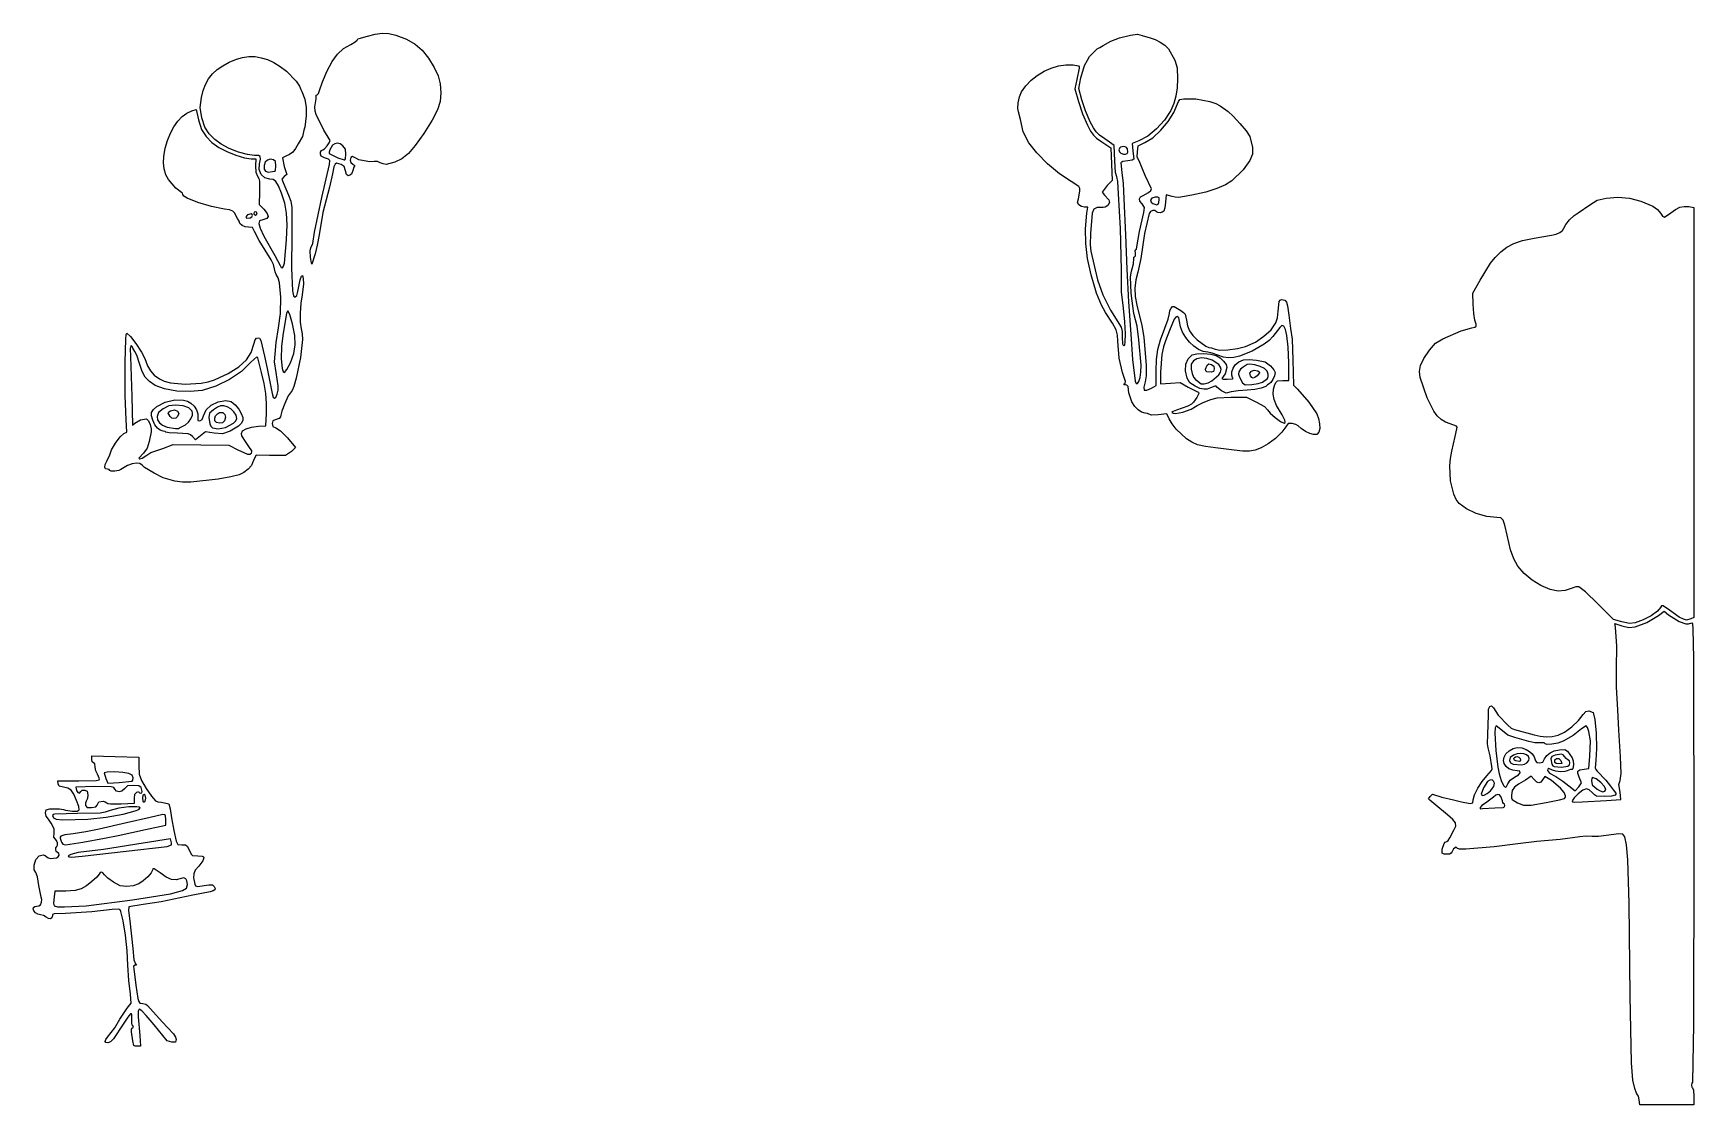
# Model space of a CAD drawing. Extents: x 2.3 to 21, y 0 to 12.1.
import ezdxf

# ---------------------------------------------------------------- set-up
doc = ezdxf.new("R2010")
doc.units = 0
doc.layers.add('Layer_1', color=7, linetype='CONTINUOUS')

msp = doc.modelspace()

# ---------------------------------------------------------------- linework, layer by layer
at = {"layer": 'Layer_1', "color": 7}
for points in [[(5.386499, 9.567937), (5.382521, 9.642826), (5.388503, 9.675887), (5.409538, 9.723073), (5.430159, 9.852589), (5.513222, 10.242552), (5.600357, 10.61554), (5.60252, 10.661563), (5.587828, 10.676447), (5.543223, 10.693402), (5.506503, 10.711843), (5.49848, 10.731774), (5.499625, 10.755003), (5.508265, 10.774267), (5.522728, 10.782303), (5.544024, 10.795433), (5.572304, 10.826092), (5.597013, 10.861182), (5.607595, 10.887605), (5.583566, 10.927112), (5.534265, 11.00463), (5.447625, 11.182352), (5.437828, 11.21968), (5.434679, 11.267994), (5.44819, 11.356369), (5.449206, 11.391294), (5.448779, 11.400693), (5.459366, 11.404602), (5.47518, 11.417541), (5.486668, 11.452227), (5.518644, 11.550652), (5.573784, 11.674116), (5.627945, 11.779101), (5.688782, 11.862122), (5.758512, 11.925667), (5.839356, 11.972226), (5.890929, 12.000355), (5.912381, 12.022212), (5.919039, 12.034494), (5.935046, 12.039602), (6.02718, 12.064019), (6.113702, 12.088815), (6.193302, 12.099148), (6.269858, 12.095176), (6.347246, 12.077058), (6.469159, 12.031137), (6.565425, 11.976731), (6.644976, 11.907562), (6.716745, 11.817352), (6.782045, 11.712957), (6.824734, 11.619042), (6.848156, 11.526164), (6.855652, 11.42488), (6.847937, 11.328996), (6.81844, 11.233036), (6.759469, 11.118717), (6.663337, 10.967755), (6.56696, 10.830383), (6.489689, 10.739685), (6.417752, 10.681965), (6.337379, 10.643525), (6.238829, 10.618524), (6.20396, 10.622551), (6.172798, 10.637374), (6.140268, 10.650398), (6.104283, 10.64926), (6.054775, 10.647752), (5.990724, 10.656347), (5.931968, 10.671248), (5.898346, 10.688661), (5.860026, 10.706102), (5.840453, 10.694086), (5.834351, 10.666959), (5.841474, 10.638098), (5.861578, 10.620882), (5.885846, 10.605194), (5.874278, 10.585452), (5.861578, 10.549142), (5.846784, 10.507004), (5.830338, 10.494661), (5.80968, 10.490202), (5.791213, 10.502945), (5.779843, 10.546327), (5.765906, 10.59489), (5.732058, 10.616177), (5.676773, 10.629902), (5.661627, 10.618707), (5.647495, 10.590024), (5.632978, 10.509595), (5.600898, 10.362265), (5.525821, 10.073091), (5.480888, 9.823452), (5.461827, 9.707644), (5.436483, 9.607552), (5.401558, 9.493252), (5.398783, 9.491287), (5.395016, 9.504713), (5.386476, 9.567937), (5.386499, 9.567937)], [(15.81205, 7.391725), (15.6025, 7.416407), (15.486587, 7.432413), (15.399428, 7.452721), (15.331928, 7.480138), (15.274993, 7.517469), (15.157838, 7.63019), (15.110534, 7.690092), (15.077249, 7.74488), (15.050315, 7.799907), (14.953243, 7.791314), (14.87809, 7.788291), (14.847585, 7.796612), (14.832363, 7.806422), (14.807823, 7.810502), (14.767168, 7.819535), (14.726802, 7.845091), (14.689477, 7.884853), (14.657947, 7.936507), (14.62277, 8.039102), (14.613263, 8.108968), (14.601291, 8.123714), (14.583082, 8.128196), (14.564785, 8.13079), (14.572446, 8.139596), (14.58255, 8.14923), (14.583428, 8.167009), (14.550554, 8.267702), (14.512715, 8.431813), (14.4976, 8.622363), (14.494815, 8.690639), (14.478589, 8.749139), (14.437115, 8.825448), (14.358586, 8.947152), (14.313961, 9.028199), (14.256721, 9.162645), (14.197896, 9.372195), (14.157764, 9.556169), (14.137096, 9.723431), (14.134857, 9.889007), (14.150013, 10.067927), (14.158238, 10.134602), (14.120338, 10.134602), (14.086473, 10.141932), (14.058875, 10.160638), (14.042034, 10.189079), (14.052582, 10.227313), (14.071001, 10.316958), (14.069873, 10.346013), (14.058773, 10.36706), (13.97055, 10.423379), (13.841718, 10.510215), (13.705977, 10.62433), (13.583284, 10.747408), (13.493595, 10.861133), (13.430276, 10.986494), (13.398494, 11.125202), (13.376797, 11.211199), (13.368207, 11.249254), (13.372833, 11.311471), (13.387931, 11.379704), (13.410757, 11.435803), (13.459482, 11.504986), (13.519703, 11.567673), (13.589121, 11.622664), (13.665441, 11.668762), (13.746367, 11.704767), (13.829601, 11.729479), (13.912847, 11.7417), (13.993809, 11.740231), (14.055132, 11.729047), (14.062914, 11.719791), (14.061641, 11.70486), (14.033847, 11.575083), (14.012279, 11.472515), (14.053302, 11.327433), (14.100201, 11.189529), (14.155354, 11.061702), (14.191731, 10.992577), (14.221949, 10.948323), (14.259286, 10.913373), (14.317021, 10.872159), (14.417657, 10.803266), (14.425971, 10.620284), (14.434285, 10.437301), (14.377194, 10.378026), (14.31995, 10.304338), (14.348487, 10.271127), (14.395107, 10.218821), (14.405728, 10.185819), (14.38459, 10.155025), (14.357221, 10.134455), (14.331771, 10.131113), (14.264373, 10.129414), (14.226356, 10.113536), (14.207607, 10.067647), (14.189102, 9.83952), (14.187363, 9.708796), (14.193093, 9.639533), (14.268393, 9.315453), (14.327982, 9.14536), (14.414504, 8.972553), (14.534174, 8.779091), (14.547249, 8.729916), (14.5484, 8.668775), (14.552203, 8.591723), (14.558036, 8.576702), (14.56745, 8.572503), (14.576655, 8.582231), (14.582902, 8.609622), (14.586697, 8.706632), (14.579178, 8.842008), (14.560692, 8.994226), (14.540598, 9.17886), (14.538467, 9.422003), (14.526997, 9.893303), (14.506703, 10.285059), (14.499011, 10.424218), (14.48637, 10.476594), (14.47314, 10.52799), (14.463446, 10.659144), (14.455616, 10.832364), (14.350988, 10.9052), (14.290583, 10.948819), (14.252539, 10.984591), (14.222802, 11.029178), (14.18732, 11.099244), (14.135055, 11.222348), (14.092307, 11.348113), (14.056337, 11.475774), (14.081638, 11.595763), (14.122378, 11.734803), (14.154329, 11.795564), (14.179847, 11.834616), (14.222421, 11.881713), (14.266546, 11.921345), (14.296719, 11.938003), (14.33395, 11.962028), (14.419144, 12.007676), (14.51665, 12.045645), (14.639858, 12.078405), (14.718636, 12.088466), (14.773208, 12.07424), (14.864064, 12.04533), (14.91997, 12.027814), (14.978067, 11.998705), (15.030751, 11.962485), (15.070415, 11.923642), (15.140787, 11.796221), (15.167071, 11.707575), (15.171661, 11.584199), (15.166552, 11.480486), (15.152743, 11.389667), (15.129206, 11.306972), (15.094916, 11.227628), (15.025529, 11.118073), (14.936014, 11.017842), (14.836074, 10.936246), (14.73541, 10.882597), (14.659628, 10.854256), (14.668024, 10.772298), (14.679085, 10.675996), (14.661891, 10.664467), (14.609854, 10.657878), (14.553705, 10.650437), (14.530733, 10.635275), (14.543119, 10.524751), (14.558537, 10.400928), (14.567785, 10.229853), (14.585975, 9.823453), (14.599435, 9.436103), (14.619359, 9.067803), (14.644576, 8.699503), (14.66431, 8.415093), (14.695714, 8.169278), (14.70633, 8.143389), (14.72091, 8.143204), (14.736627, 8.166562), (14.750656, 8.211299), (14.759139, 8.270914), (14.760035, 8.351521), (14.73715, 8.636003), (14.715371, 8.790247), (14.677457, 8.936258), (14.649596, 9.162742), (14.641102, 9.34739), (14.65208, 9.410546), (14.676491, 9.49479), (14.680621, 9.555115), (14.679251, 9.570041), (14.688328, 9.575803), (14.698259, 9.585163), (14.696355, 9.613903), (14.694504, 9.641012), (14.701117, 9.652003), (14.709864, 9.662262), (14.713502, 9.686928), (14.74208, 9.858522), (14.790825, 10.074067), (14.800574, 10.131099), (14.772054, 10.171236), (14.748425, 10.202727), (14.742461, 10.229156), (14.754118, 10.250152), (14.78335, 10.265342), (14.845882, 10.300626), (14.869307, 10.322536), (14.8786, 10.340284), (14.80875, 10.49361), (14.7389, 10.657384), (14.725734, 10.682974), (14.718206, 10.704811), (14.720904, 10.758288), (14.72924, 10.829213), (14.803576, 10.863334), (14.892404, 10.919256), (14.98447, 11.0025), (15.068143, 11.101037), (15.131792, 11.202836), (15.1834, 11.32846), (15.199394, 11.348776), (15.242425, 11.359986), (15.379895, 11.358191), (15.536398, 11.32928), (15.603222, 11.306595), (15.652525, 11.279459), (15.7422, 11.214826), (15.801408, 11.162336), (15.876639, 11.08102), (15.946, 10.996054), (15.9876, 10.932612), (16.01709, 10.80927), (16.017773, 10.733521), (15.989428, 10.661931), (15.913304, 10.555448), (15.78665, 10.433579), (15.715613, 10.386753), (15.617228, 10.344179), (15.489997, 10.305317), (15.332423, 10.269625), (15.185941, 10.245259), (15.14727, 10.246662), (15.110173, 10.255784), (15.0437, 10.274163), (15.035625, 10.191625), (15.029793, 10.127678), (15.018196, 10.090027), (14.999476, 10.077311), (14.97475, 10.071676), (14.951136, 10.073661), (14.93575, 10.083803), (14.917742, 10.096525), (14.893033, 10.096386), (14.869016, 10.085117), (14.853084, 10.064449), (14.799318, 9.839481), (14.757273, 9.556753), (14.725283, 9.401586), (14.701993, 9.314288), (14.692097, 9.221123), (14.695697, 9.125218), (14.712898, 9.029703), (14.769688, 8.798034), (14.790637, 8.667753), (14.816804, 8.345677), (14.816847, 8.230552), (14.807628, 8.162925), (14.791138, 8.101648), (14.796764, 8.070366), (14.825925, 8.067693), (14.880045, 8.092241), (14.9294, 8.11998), (14.9294, 8.28706), (14.933625, 8.415953), (14.949024, 8.526197), (14.979684, 8.637446), (15.029693, 8.769353), (15.066493, 8.870458), (15.0818, 8.9352), (15.086534, 8.969104), (15.098768, 8.996207), (15.115553, 9.012134), (15.133938, 9.01251), (15.2088, 8.968382), (15.241184, 8.946821), (15.259098, 8.927386), (15.273276, 8.857463), (15.285369, 8.795135), (15.309274, 8.738445), (15.345517, 8.686448), (15.394619, 8.638199), (15.491161, 8.56663), (15.525147, 8.551579), (15.555337, 8.547103), (15.598978, 8.532845), (15.648763, 8.521589), (15.741093, 8.524521), (15.84795, 8.539168), (15.941314, 8.563058), (16.050708, 8.612565), (16.148389, 8.676763), (16.228141, 8.750806), (16.283744, 8.829849), (16.299948, 8.884016), (16.30767, 8.959853), (16.319697, 9.070978), (16.330537, 9.084907), (16.346728, 9.091972), (16.384645, 9.083483), (16.401436, 9.06103), (16.415226, 9.021541), (16.428, 8.914127), (16.448363, 8.766797), (16.46557, 8.644623), (16.475424, 8.409396), (16.482122, 8.125639), (16.528086, 8.078474), (16.653986, 7.931849), (16.74325, 7.80282), (16.764817, 7.746997), (16.776732, 7.688325), (16.778046, 7.634847), (16.76781, 7.594603), (16.745822, 7.56971), (16.707005, 7.566852), (16.666768, 7.578681), (16.61667, 7.603927), (16.568429, 7.635787), (16.533763, 7.667456), (16.508363, 7.682305), (16.468201, 7.692451), (16.421875, 7.691898), (16.39619, 7.65645), (16.350353, 7.592757), (16.27898, 7.523775), (16.195804, 7.461194), (16.114557, 7.416704), (16.047953, 7.393084), (15.984043, 7.381767), (15.909763, 7.381674), (15.81205, 7.391726), (15.81205, 7.391725)], [(3.855, 7.041453), (3.720078, 7.079848), (3.620313, 7.129981), (3.5121, 7.196271), (3.483703, 7.220722), (3.45903, 7.239804), (3.41976, 7.245796), (3.371272, 7.238761), (3.318945, 7.218764), (3.244712, 7.173934), (3.220108, 7.162006), (3.17723, 7.1545), (3.136514, 7.153497), (3.1184, 7.161075), (3.111337, 7.171264), (3.094358, 7.175502), (3.071523, 7.182259), (3.062436, 7.201074), (3.067291, 7.229758), (3.086283, 7.266125), (3.11901, 7.337154), (3.138272, 7.393454), (3.182722, 7.469954), (3.235405, 7.540915), (3.279369, 7.580601), (3.311014, 7.59502), (3.303154, 7.737686), (3.292892, 8.004029), (3.293497, 8.385176), (3.29898, 8.643094), (3.304304, 8.696271), (3.312075, 8.711668), (3.351495, 8.676264), (3.414141, 8.594036), (3.47613, 8.498959), (3.513579, 8.425008), (3.544129, 8.343474), (3.576968, 8.285228), (3.619843, 8.239649), (3.6805, 8.196114), (3.734435, 8.170862), (3.803838, 8.152297), (3.971596, 8.135529), (4.148873, 8.146404), (4.230174, 8.162395), (4.300768, 8.185521), (4.455557, 8.258567), (4.575295, 8.333593), (4.661102, 8.411432), (4.714099, 8.492917), (4.744, 8.586399), (4.759039, 8.638658), (4.774867, 8.655216), (4.793595, 8.661401), (4.809706, 8.655361), (4.823754, 8.627831), (4.864865, 8.451851), (4.896525, 8.312151), (4.953912, 8.029576), (4.964513, 7.990919), (4.979118, 7.97678), (4.99515, 7.987452), (5.010031, 8.023226), (5.020092, 8.069851), (5.021737, 8.117584), (4.996942, 8.269847), (4.977766, 8.388712), (4.984242, 8.476529), (4.998, 8.607975), (5.025235, 8.772035), (5.04813, 8.935319), (5.050168, 9.118646), (5.033194, 9.279495), (5.018154, 9.338203), (4.999053, 9.375347), (4.984937, 9.403389), (4.978064, 9.439203), (4.966036, 9.485911), (4.939546, 9.540146), (4.80624, 9.760346), (4.753777, 9.861551), (4.729389, 9.904414), (4.685476, 9.909271), (4.648188, 9.913672), (4.613845, 9.928963), (4.588674, 9.951219), (4.5789, 9.97651), (4.55985, 10.007601), (4.5408, 10.041438), (4.53265, 10.068042), (4.508531, 10.089169), (4.468943, 10.104532), (4.414382, 10.113847), (4.267178, 10.140953), (4.113638, 10.186844), (3.992849, 10.237732), (3.956952, 10.260739), (3.9439, 10.279825), (3.938911, 10.293863), (3.926916, 10.299701), (3.864656, 10.349141), (3.783192, 10.445751), (3.75313, 10.501564), (3.733332, 10.566071), (3.724602, 10.635505), (3.727741, 10.706101), (3.744987, 10.799269), (3.770652, 10.887472), (3.803737, 10.969093), (3.843247, 11.042514), (3.888183, 11.106118), (3.93755, 11.158286), (3.990349, 11.197402), (4.045585, 11.221847), (4.094917, 11.236414), (4.121387, 11.120222), (4.153577, 11.011775), (4.206598, 10.931532), (4.272314, 10.864847), (4.349821, 10.80799), (4.439169, 10.76217), (4.542084, 10.721295), (4.639772, 10.691946), (4.713441, 10.680701), (4.767018, 10.680701), (4.765043, 10.600892), (4.768869, 10.530212), (4.787892, 10.483417), (4.800739, 10.458946), (4.807743, 10.427861), (4.809013, 10.305543), (4.805305, 10.165334), (4.857205, 10.111853), (4.895559, 10.064714), (4.906677, 10.029767), (4.890484, 10.006135), (4.846904, 9.992943), (4.810527, 9.980445), (4.799946, 9.951356), (4.815695, 9.897044), (4.858309, 9.808877), (4.982557, 9.590345), (5.044257, 9.477376), (5.055519, 9.453186), (5.069088, 9.450486), (5.08186, 9.467582), (5.090733, 9.502776), (5.11313, 9.766686), (5.120872, 9.934122), (5.115394, 10.066255), (5.094871, 10.180368), (5.057479, 10.293741), (5.022599, 10.376849), (4.993924, 10.424801), (4.963692, 10.446812), (4.924146, 10.452101), (4.868361, 10.466313), (4.827393, 10.504409), (4.805805, 10.559586), (4.808161, 10.625037), (4.818934, 10.678032), (4.816523, 10.706003), (4.796283, 10.716932), (4.753565, 10.718801), (4.672584, 10.729478), (4.571732, 10.757785), (4.467663, 10.798143), (4.377035, 10.844969), (4.303566, 10.899892), (4.240982, 10.961779), (4.191295, 11.037686), (4.159583, 11.145238), (4.139541, 11.261306), (4.153795, 11.374502), (4.172485, 11.451094), (4.199155, 11.520347), (4.234198, 11.582687), (4.278003, 11.638543), (4.330964, 11.688341), (4.39347, 11.732508), (4.465913, 11.771473), (4.548686, 11.805661), (4.618794, 11.825832), (4.688849, 11.835429), (4.758952, 11.834426), (4.829204, 11.8228), (4.899704, 11.800527), (4.970553, 11.767583), (5.04185, 11.723942), (5.113697, 11.669583), (5.221562, 11.55631), (5.261582, 11.500408), (5.277409, 11.463753), (5.287659, 11.442701), (5.321198, 11.352917), (5.337788, 11.261556), (5.334844, 11.165592), (5.322562, 11.039568), (5.311366, 11.002527), (5.302809, 10.965393), (5.293284, 10.932585), (5.246988, 10.85), (5.217415, 10.796514), (5.184771, 10.756141), (5.148267, 10.728099), (5.107113, 10.711606), (5.067001, 10.692013), (5.088444, 10.592522), (5.116855, 10.504305), (5.086404, 10.479647), (5.062879, 10.452533), (5.07643, 10.412271), (5.137373, 10.272146), (5.162728, 10.203397), (5.175192, 10.129842), (5.17343, 9.817101), (5.171158, 9.447556), (5.181216, 9.190889), (5.192871, 9.132652), (5.200777, 9.122393), (5.211603, 9.121187), (5.229608, 9.138324), (5.241307, 9.182249), (5.269845, 9.313249), (5.284413, 9.354089), (5.29459, 9.362925), (5.302103, 9.327995), (5.30408, 9.268246), (5.292192, 9.143677), (5.277563, 9.051039), (5.269713, 8.939691), (5.269585, 8.835167), (5.278123, 8.763001), (5.289882, 8.70537), (5.293001, 8.639981), (5.272501, 8.439151), (5.224452, 8.203504), (5.197347, 8.108898), (5.177036, 8.064501), (5.133129, 8.005444), (5.093363, 7.917193), (5.061114, 7.832899), (5.048812, 7.786829), (5.044714, 7.766545), (5.032594, 7.750556), (4.985312, 7.732343), (4.959814, 7.721473), (4.953562, 7.690659), (4.961109, 7.658312), (4.994346, 7.642798), (5.046837, 7.610342), (5.124521, 7.530785), (5.213912, 7.423181), (5.16866, 7.374567), (5.103094, 7.332397), (4.922401, 7.330184), (4.771904, 7.33555), (4.751609, 7.301191), (4.731312, 7.248874), (4.71732, 7.216449), (4.681393, 7.177398), (4.6326, 7.139916), (4.580012, 7.112197), (4.487176, 7.088412), (4.340772, 7.062888), (4.032812, 7.028807), (3.941293, 7.030651), (3.855012, 7.041453), (3.855, 7.041453)], [(5.7854, 10.732111), (5.778973, 10.79008), (5.750475, 10.82696), (5.71887, 10.84849), (5.68841, 10.856767), (5.659695, 10.851756), (5.633322, 10.833425), (5.602128, 10.780717), (5.594312, 10.754384), (5.596549, 10.740377), (5.69449, 10.692533), (5.763175, 10.668173), (5.774349, 10.670699), (5.781133, 10.680344), (5.7854, 10.732111), (5.7854, 10.732111)], [(14.6119, 10.755863), (14.606747, 10.792243), (14.591365, 10.813895), (14.565874, 10.82074), (14.530389, 10.812693), (14.515494, 10.80007), (14.510996, 10.781141), (14.516728, 10.761119), (14.532525, 10.745219), (14.560964, 10.733712), (14.586468, 10.732024), (14.604843, 10.739596), (14.6119, 10.755863), (14.6119, 10.755863)], [(4.956195, 10.535816), (4.976814, 10.541394), (4.98809, 10.550841), (4.993767, 10.600553), (4.988314, 10.649194), (4.965573, 10.670622), (4.930536, 10.676738), (4.897771, 10.665948), (4.872665, 10.641529), (4.860609, 10.606759), (4.861894, 10.564775), (4.876914, 10.539951), (4.907678, 10.530795), (4.956195, 10.535816), (4.956195, 10.535816)], [(14.959495, 10.188577), (14.966607, 10.221614), (14.964007, 10.239892), (14.949246, 10.246992), (14.919875, 10.246494), (14.881417, 10.237864), (14.86848, 10.216183), (14.873084, 10.192946), (14.89388, 10.175767), (14.940015, 10.162466), (14.951875, 10.170358), (14.959495, 10.188577), (14.959495, 10.188577)], [(20.1872, 5.453248), (20.09195, 5.479494), (19.913356, 5.659909), (19.776452, 5.791096), (19.701999, 5.848546), (19.666629, 5.848775), (19.626592, 5.834671), (19.548551, 5.805577), (19.467837, 5.800354), (19.378053, 5.819524), (19.2728, 5.863613), (19.175788, 5.923149), (19.087011, 5.999172), (19.015216, 6.082975), (18.969149, 6.165852), (18.929769, 6.267452), (18.892162, 6.430415), (18.868353, 6.542928), (18.847688, 6.602283), (18.820282, 6.625451), (18.776249, 6.629402), (18.661953, 6.642347), (18.542729, 6.677225), (18.43433, 6.728103), (18.352508, 6.789045), (18.319426, 6.833668), (18.2919, 6.893141), (18.255359, 7.043559), (18.246581, 7.214134), (18.253756, 7.298804), (18.269257, 7.378702), (18.308143, 7.543802), (18.326868, 7.632702), (18.329207, 7.650855), (18.321208, 7.663319), (18.250513, 7.688478), (18.196138, 7.708728), (18.147861, 7.73781), (18.104371, 7.777752), (18.064356, 7.830586), (17.989511, 7.983053), (17.912836, 8.211454), (17.902991, 8.278094), (17.915419, 8.347044), (17.952414, 8.425128), (18.016271, 8.519171), (18.0855, 8.598317), (18.166308, 8.646523), (18.375634, 8.737689), (18.494925, 8.772892), (18.529349, 8.778725), (18.544851, 8.790644), (18.5442, 8.815504), (18.530163, 8.860162), (18.516407, 8.933995), (18.509228, 9.037962), (18.506659, 9.163052), (18.58887, 9.309965), (18.706278, 9.50255), (18.75798, 9.565792), (18.821421, 9.629547), (18.890103, 9.684759), (18.96908, 9.726396), (19.068022, 9.758463), (19.196601, 9.784968), (19.392267, 9.818605), (19.447131, 9.831705), (19.488821, 9.84964), (19.517181, 9.872319), (19.532056, 9.899652), (19.554748, 9.94067), (19.5975, 9.991675), (19.64834, 10.039963), (19.695295, 10.072834), (19.825732, 10.160376), (19.908786, 10.214366), (20.009439, 10.236974), (20.144177, 10.246911), (20.273748, 10.235551), (20.402918, 10.202068), (20.536451, 10.145637), (20.590647, 10.110359), (20.625351, 10.067237), (20.648313, 10.034128), (20.667853, 10.020336), (20.741947, 10.07047), (20.792717, 10.109212), (20.841469, 10.133321), (20.890924, 10.143756), (20.943803, 10.141473), (21.000001, 10.133046), (21.000001, 7.818112), (21.000001, 5.503179), (20.967653, 5.488441), (20.916347, 5.473702), (20.882287, 5.482746), (20.83408, 5.506966), (20.725582, 5.583468), (20.653015, 5.635367), (20.636101, 5.63363), (20.625983, 5.615394), (20.590266, 5.573118), (20.517693, 5.522307), (20.427669, 5.474708), (20.339601, 5.442065), (20.275708, 5.434312), (20.187201, 5.453248), (20.1872, 5.453248)], [(4.702725, 10.015607), (4.721624, 10.025818), (4.730618, 10.040138), (4.728307, 10.05289), (4.713289, 10.058402), (4.672225, 10.048658), (4.6551, 10.025293), (4.663296, 10.008903), (4.702725, 10.015607), (4.702725, 10.015607)], [(4.7821, 10.064752), (4.776504, 10.078206), (4.76305, 10.083802), (4.749596, 10.078206), (4.744, 10.064752), (4.749596, 10.051298), (4.76305, 10.045702), (4.776504, 10.051298), (4.7821, 10.064752), (4.7821, 10.064752)], [(5.157651, 8.378827), (5.196362, 8.484344), (5.212492, 8.581138), (5.206933, 8.686276), (5.180581, 8.816823), (5.1506, 8.922262), (5.129818, 8.966148), (5.115662, 8.937965), (5.101621, 8.867777), (5.075707, 8.712202), (5.056264, 8.56711), (5.053353, 8.422718), (5.06575, 8.311942), (5.077307, 8.279448), (5.092232, 8.267702), (5.118484, 8.300345), (5.157651, 8.378827), (5.157651, 8.378827)], [(16.383985, 7.731127), (16.352238, 7.791452), (16.289679, 7.895865), (16.263018, 7.961616), (16.251145, 8.022854), (16.25402, 8.080112), (16.271602, 8.133921), (16.285049, 8.1591), (16.299467, 8.172509), (16.360502, 8.178802), (16.428, 8.178802), (16.42801, 8.378827), (16.422828, 8.555632), (16.406993, 8.68478), (16.389569, 8.755236), (16.371208, 8.792948), (16.35082, 8.799149), (16.327318, 8.775073), (16.249054, 8.674424), (16.205989, 8.631055), (16.150622, 8.5882), (16.016438, 8.510528), (15.873418, 8.454399), (15.807004, 8.438472), (15.748474, 8.432802), (15.690126, 8.441772), (15.625986, 8.464428), (15.564949, 8.486882), (15.5136, 8.496457), (15.461112, 8.505175), (15.407705, 8.528766), (15.355624, 8.564779), (15.307116, 8.610767), (15.264424, 8.664277), (15.229796, 8.72286), (15.205476, 8.784067), (15.193711, 8.845446), (15.185755, 8.884426), (15.169792, 8.899916), (15.153108, 8.894426), (15.134404, 8.869176), (15.082268, 8.743952), (15.035989, 8.625051), (15.013105, 8.556594), (14.995501, 8.470892), (14.9802, 8.27336), (14.9802, 8.140979), (15.091325, 8.148591), (15.20245, 8.156203), (15.291148, 8.104003), (15.395923, 8.051802), (15.408214, 8.046653), (15.411151, 8.032645), (15.389775, 7.986694), (15.354421, 7.932521), (15.331711, 7.911778), (15.287903, 7.888256), (15.160419, 7.843612), (15.12292, 7.829714), (15.109619, 7.816639), (15.122584, 7.807182), (15.150134, 7.805478), (15.232697, 7.820833), (15.324726, 7.853705), (15.393642, 7.895093), (15.46099, 7.930755), (15.546795, 7.963639), (15.618787, 7.98384), (15.77346, 7.988418), (15.95175, 7.988531), (16.062611, 7.934534), (16.152249, 7.884737), (16.187933, 7.845621), (16.219017, 7.807528), (16.275405, 7.758292), (16.334925, 7.715514), (16.375401, 7.696797), (16.386741, 7.704301), (16.383985, 7.731124), (16.383985, 7.731127)], [(3.538711, 7.335541), (3.583074, 7.366002), (3.717344, 7.411232), (3.835866, 7.456462), (4.148723, 7.452507), (4.461578, 7.448552), (4.564623, 7.394577), (4.675053, 7.344338), (4.700361, 7.344721), (4.718245, 7.359225), (4.724088, 7.370857), (4.721849, 7.38504), (4.68805, 7.433558), (4.6424, 7.50228), (4.62335, 7.531102), (4.609896, 7.551348), (4.6043, 7.577821), (4.618987, 7.607976), (4.659512, 7.633379), (4.720568, 7.651745), (4.796852, 7.660788), (4.880003, 7.664452), (4.88808, 7.804252), (4.889743, 7.917368), (4.881231, 8.030064), (4.862135, 8.145716), (4.832048, 8.267702), (4.798562, 8.404227), (4.789686, 8.433325), (4.777534, 8.445322), (4.71225, 8.383748), (4.605288, 8.280519), (4.468762, 8.187821), (4.316504, 8.113648), (4.162349, 8.065993), (4.027909, 8.052179), (3.877527, 8.058615), (3.737156, 8.082586), (3.63275, 8.121378), (3.567017, 8.166), (3.51991, 8.216117), (3.484681, 8.281172), (3.454581, 8.370602), (3.424281, 8.463063), (3.402725, 8.504957), (3.379653, 8.541671), (3.370358, 8.563445), (3.358876, 8.572502), (3.350932, 8.540857), (3.352738, 8.448677), (3.36743, 7.998646), (3.37522, 7.67244), (3.40128, 7.69672), (3.466884, 7.733513), (3.532361, 7.744778), (3.554627, 7.724234), (3.575023, 7.681929), (3.587639, 7.634013), (3.586567, 7.596635), (3.562209, 7.488032), (3.541577, 7.413163), (3.49837, 7.358646), (3.4486, 7.301686), (3.458909, 7.29517), (3.483599, 7.300984), (3.538711, 7.335541), (3.538711, 7.335541)], [(15.66704, 8.060428), (15.6152, 8.103322), (15.609846, 8.112682), (15.594958, 8.114522), (15.543626, 8.09633), (15.505761, 8.081684), (15.467844, 8.079144), (15.425162, 8.089146), (15.373002, 8.112127), (15.31267, 8.151092), (15.282516, 8.204202), (15.262438, 8.287253), (15.265778, 8.36217), (15.29141, 8.423658), (15.33821, 8.466421), (15.39111, 8.479905), (15.467851, 8.482941), (15.547564, 8.476045), (15.609376, 8.45973), (15.654493, 8.432426), (15.692858, 8.396822), (15.719513, 8.358551), (15.7295, 8.323247), (15.710049, 8.254942), (15.673753, 8.201221), (15.6857, 8.194575), (15.734229, 8.191696), (15.793005, 8.194847), (15.798739, 8.200552), (15.793115, 8.210413), (15.783512, 8.23773), (15.786551, 8.275416), (15.800706, 8.31648), (15.82445, 8.35393), (15.864964, 8.389676), (15.915643, 8.410047), (15.980624, 8.415985), (16.064044, 8.40843), (16.161425, 8.387219), (16.222769, 8.342913), (16.260081, 8.300151), (16.2756, 8.26722), (16.267669, 8.23108), (16.24861, 8.189409), (16.225518, 8.155013), (16.205492, 8.140702), (16.1867, 8.129381), (16.167478, 8.108952), (16.116393, 8.090519), (16.043311, 8.076647), (15.9581, 8.069906), (15.855476, 8.062193), (15.778165, 8.048119), (15.719923, 8.036452), (15.66704, 8.060428), (15.66704, 8.060428)], [(15.559453, 8.173799), (15.637771, 8.240711), (15.657639, 8.272038), (15.664647, 8.301914), (15.658793, 8.330319), (15.640078, 8.357229), (15.564059, 8.406475), (15.501835, 8.42718), (15.442768, 8.432905), (15.391489, 8.423793), (15.35263, 8.399987), (15.326559, 8.36229), (15.327141, 8.305306), (15.336956, 8.256831), (15.353256, 8.216993), (15.374823, 8.188008), (15.400436, 8.172092), (15.4247, 8.152546), (15.438979, 8.140912), (15.474006, 8.141808), (15.518069, 8.153386), (15.559453, 8.173799), (15.559453, 8.173799)], [(15.504075, 8.275836), (15.4924, 8.287014), (15.488854, 8.305229), (15.505858, 8.350497), (15.526373, 8.36771), (15.557492, 8.359167), (15.583691, 8.339729), (15.587457, 8.30887), (15.577579, 8.280902), (15.551699, 8.271603), (15.504074, 8.275836), (15.504075, 8.275836)], [(16.132697, 8.158096), (16.186108, 8.199118), (16.196349, 8.222746), (16.197143, 8.250649), (16.1837, 8.283796), (16.152806, 8.312957), (16.105102, 8.335191), (16.043143, 8.353402), (15.987534, 8.362759), (15.958883, 8.358429), (15.911963, 8.327067), (15.88401, 8.305256), (15.865612, 8.27671), (15.859523, 8.247883), (15.868496, 8.225225), (15.8819, 8.193137), (15.904125, 8.149727), (15.937344, 8.130584), (16.011122, 8.132033), (16.081803, 8.142589), (16.132697, 8.158096), (16.132697, 8.158096)], [(15.995765, 8.230414), (15.989967, 8.261465), (16.005478, 8.283519), (16.036619, 8.292765), (16.077711, 8.285393), (16.092633, 8.276664), (16.096436, 8.265345), (16.070005, 8.230097), (16.046009, 8.211622), (16.026296, 8.205513), (16.009877, 8.211777), (15.995765, 8.230416), (15.995765, 8.230414)], [(4.051625, 7.544036), (4.028553, 7.565658), (4.002913, 7.57693), (3.884374, 7.581902), (3.789318, 7.585385), (3.7534, 7.594602), (3.744281, 7.603571), (3.722359, 7.607302), (3.688683, 7.615908), (3.656363, 7.640424), (3.627306, 7.678892), (3.603419, 7.729357), (3.589765, 7.778465), (3.591816, 7.816657), (3.611325, 7.849735), (3.650048, 7.883498), (3.745917, 7.934171), (3.851793, 7.95874), (3.952391, 7.95562), (3.995935, 7.943179), (4.032428, 7.923221), (4.070061, 7.8875), (4.097672, 7.845102), (4.112899, 7.800806), (4.113383, 7.759392), (4.111341, 7.726341), (4.135247, 7.723657), (4.161109, 7.737489), (4.175562, 7.778479), (4.206447, 7.845522), (4.264239, 7.900084), (4.340993, 7.936774), (4.428761, 7.950202), (4.488398, 7.942323), (4.536313, 7.902577), (4.574468, 7.854889), (4.603824, 7.804426), (4.620608, 7.759026), (4.621047, 7.72653), (4.602608, 7.693621), (4.573035, 7.662887), (4.477399, 7.605337), (4.392804, 7.573997), (4.297045, 7.582284), (4.19934, 7.597483), (4.143623, 7.551826), (4.087904, 7.506169), (4.051625, 7.544036), (4.051625, 7.544036)], [(3.9058, 7.643814), (3.94285, 7.662338), (3.974974, 7.677619), (4.007393, 7.70732), (4.034715, 7.74533), (4.051551, 7.785539), (4.053586, 7.809901), (4.04732, 7.831938), (4.011782, 7.8679), (3.948731, 7.891147), (3.861957, 7.899402), (3.784925, 7.892152), (3.719909, 7.858127), (3.668831, 7.816194), (3.654374, 7.772005), (3.658592, 7.73357), (3.678519, 7.701178), (3.714557, 7.674406), (3.767108, 7.652828), (3.860806, 7.634622), (3.893262, 7.635542), (3.9058, 7.643814), (3.9058, 7.643814)], [(4.426579, 7.648768), (4.514355, 7.696237), (4.542787, 7.723415), (4.5535, 7.747141), (4.544665, 7.785586), (4.520979, 7.824196), (4.486672, 7.857709), (4.445974, 7.880865), (4.404769, 7.893286), (4.370377, 7.893136), (4.334312, 7.878654), (4.288087, 7.848076), (4.244706, 7.808032), (4.236, 7.758788), (4.247959, 7.687512), (4.261596, 7.660516), (4.279175, 7.642421), (4.342394, 7.633673), (4.426579, 7.648768), (4.426579, 7.648768)], [(3.799817, 7.770227), (3.780074, 7.808558), (3.78705, 7.823291), (3.805383, 7.836535), (3.848689, 7.846085), (3.883098, 7.832737), (3.898576, 7.804795), (3.885088, 7.770566), (3.864127, 7.753725), (3.84238, 7.748053), (3.820669, 7.753552), (3.799817, 7.770227), (3.799817, 7.770227)], [(4.305371, 7.723115), (4.303564, 7.75172), (4.313739, 7.779837), (4.333261, 7.802922), (4.359492, 7.816431), (4.395994, 7.815637), (4.419197, 7.795772), (4.426013, 7.76232), (4.413352, 7.720767), (4.390012, 7.700863), (4.356511, 7.694787), (4.324435, 7.702289), (4.305371, 7.723115), (4.305371, 7.723115)], [(20.383385, 0.057151), (20.374026, 0.097514), (20.363558, 0.114301), (20.3523, 0.131401), (20.334657, 0.185376), (20.31336, 0.279959), (20.297916, 0.473514), (20.280754, 1.231901), (20.270696, 2.273302), (20.253642, 2.765107), (20.238543, 2.934984), (20.220941, 3.025777), (20.199886, 3.054439), (20.155525, 3.060692), (20.009621, 3.040856), (19.923498, 3.028493), (19.85329, 3.029462), (19.786903, 3.031514), (19.71337, 3.02461), (19.491971, 2.994734), (19.228068, 2.972279), (19.012168, 2.946046), (18.74575, 2.913872), (18.425075, 2.887772), (18.35441, 2.884589), (18.333, 2.89376), (18.319393, 2.908302), (18.287073, 2.889015), (18.2695, 2.85354), (18.26257, 2.840346), (18.243756, 2.831446), (18.182323, 2.829759), (18.158244, 2.841653), (18.160656, 2.886521), (18.180437, 2.950356), (18.194911, 2.966425), (18.212364, 2.971802), (18.228345, 2.983927), (18.244363, 3.013077), (18.291822, 3.101606), (18.31355, 3.144877), (18.311258, 3.1824), (18.281434, 3.222684), (18.220567, 3.27424), (18.088706, 3.383854), (18.020247, 3.439512), (18.003558, 3.455032), (18.024018, 3.480938), (18.051584, 3.508831), (18.157368, 3.47521), (18.28855, 3.441508), (18.376293, 3.422515), (18.474718, 3.403602), (18.504669, 3.410188), (18.5108, 3.442359), (18.524665, 3.500446), (18.560583, 3.57527), (18.610037, 3.651738), (18.66451, 3.714757), (18.717991, 3.773403), (18.723355, 3.794667), (18.720119, 3.8214), (18.70085, 3.941035), (18.677039, 4.030879), (18.669944, 4.076126), (18.675726, 4.182679), (18.68307, 4.400323), (18.683627, 4.467668), (18.697437, 4.497865), (18.717346, 4.50463), (18.740316, 4.482476), (18.764519, 4.440697), (18.793146, 4.400582), (18.899615, 4.285094), (18.938319, 4.253235), (18.975815, 4.235546), (19.199972, 4.176489), (19.265362, 4.161738), (19.332515, 4.156145), (19.400815, 4.159718), (19.469651, 4.172465), (19.540601, 4.205683), (19.623368, 4.265717), (19.700042, 4.337734), (19.752713, 4.406902), (19.779538, 4.442305), (19.813963, 4.447315), (19.863094, 4.431062), (19.88367, 4.351984), (19.898342, 4.196814), (19.903641, 4.022765), (19.896095, 3.887046), (19.887762, 3.80349), (19.894697, 3.784197), (19.910641, 3.766561), (20.008023, 3.664402), (20.060201, 3.598889), (20.093887, 3.553981), (20.118205, 3.519265), (20.11868, 3.506421), (20.111027, 3.496335), (20.070323, 3.483684), (19.994062, 3.479802), (19.901002, 3.485608), (19.877876, 3.498836), (19.85358, 3.524252), (19.818016, 3.555645), (19.78777, 3.568702), (19.749232, 3.551311), (19.695964, 3.51098), (19.648757, 3.46547), (19.628401, 3.432545), (19.632299, 3.422485), (19.648058, 3.41757), (19.739526, 3.420542), (20.013383, 3.436965), (20.176115, 3.445503), (20.167394, 3.529328), (20.154968, 3.617363), (20.167904, 3.661813), (20.178896, 3.74079), (20.173716, 3.930652), (20.155443, 4.229102), (20.141554, 4.457702), (20.125669, 4.714452), (20.127159, 4.930352), (20.131722, 5.177603), (20.116552, 5.393402), (20.108389, 5.433751), (20.189069, 5.408296), (20.26791, 5.389749), (20.3396, 5.39804), (20.469895, 5.444206), (20.601655, 5.525204), (20.66686, 5.573905), (20.715955, 5.531937), (20.833259, 5.455444), (20.908803, 5.428587), (20.941213, 5.431034), (20.97977, 5.443257), (20.985941, 5.431256), (20.990721, 5.374994), (20.996809, 5.040012), (21, 2.852511), (20.996809, 0.906804), (20.9873, 0.254001), (20.97833, 0.244675), (20.9746, 0.222251), (20.97833, 0.199828), (20.9873, 0.190501), (20.996402, 0.163514), (21, 0.095251), (21, 0.000001), (20.695978, 0.000001), (20.391955, 0.000001), (20.383385, 0.057151), (20.383385, 0.057151)], [(19.702507, 3.589381), (19.732162, 3.635146), (19.705439, 3.69945), (19.689721, 3.742711), (19.691065, 3.767597), (19.713904, 3.781154), (19.762669, 3.790426), (19.816538, 3.798504), (19.825497, 3.934428), (19.83503, 4.108452), (19.816725, 4.215882), (19.79991, 4.261252), (19.784254, 4.279902), (19.733285, 4.244977), (19.638762, 4.169949), (19.526461, 4.105637), (19.4642, 4.083884), (19.397863, 4.07019), (19.345109, 4.067052), (19.3236, 4.076965), (19.310785, 4.087456), (19.267692, 4.085191), (19.207278, 4.085206), (19.137517, 4.101164), (18.979055, 4.146196), (18.900478, 4.17435), (18.839355, 4.223493), (18.767304, 4.279647), (18.756344, 4.257693), (18.752577, 4.197618), (18.766709, 4.000502), (18.789393, 3.812667), (18.803891, 3.73643), (18.826701, 3.661563), (18.851853, 3.604486), (18.873379, 3.581619), (18.887341, 3.594059), (18.902201, 3.624264), (18.927782, 3.664419), (18.977746, 3.698027), (19.021039, 3.725287), (19.041406, 3.748936), (19.037472, 3.765598), (19.007863, 3.771902), (18.955531, 3.778053), (18.913002, 3.795001), (18.881199, 3.820493), (18.861049, 3.852273), (18.853475, 3.888087), (18.859403, 3.925679), (18.879757, 3.962796), (18.915462, 3.997181), (18.960146, 4.021915), (19.007902, 4.032774), (19.057828, 4.029687), (19.109026, 4.012583), (19.14636, 3.99083), (19.175071, 3.963589), (19.197114, 3.928456), (19.214447, 3.883027), (19.229128, 3.866378), (19.259536, 3.860802), (19.294102, 3.869165), (19.31632, 3.904974), (19.340447, 3.943223), (19.377143, 3.973389), (19.425715, 3.995052), (19.48547, 4.007791), (19.545134, 4.010359), (19.575309, 3.992538), (19.625879, 3.918735), (19.637451, 3.881857), (19.641105, 3.842199), (19.636221, 3.793676), (19.626892, 3.786205), (19.610104, 3.784602), (19.571255, 3.771902), (19.544131, 3.761514), (19.494263, 3.759514), (19.44143, 3.765196), (19.405407, 3.777848), (19.364615, 3.79599), (19.353096, 3.790196), (19.349005, 3.774581), (19.371518, 3.746091), (19.44108, 3.705547), (19.52274, 3.655811), (19.589774, 3.601268), (19.659624, 3.543459), (19.702512, 3.589381), (19.702507, 3.589381)], [(3.37897, 0.720726), (3.364916, 0.822326), (3.364035, 0.852078), (3.371825, 0.863601), (3.3812, 0.869197), (3.3851, 0.882651), (3.372999, 0.901701), (3.366416, 0.919563), (3.368418, 0.965201), (3.369246, 1.017076), (3.363612, 1.026812), (3.353811, 1.025671), (3.321302, 0.990537), (3.270908, 0.911226), (3.162745, 0.745224), (3.126632, 0.709375), (3.097225, 0.698501), (3.076375, 0.703162), (3.068652, 0.716396), (3.074131, 0.737082), (3.092887, 0.764098), (3.175052, 0.869369), (3.232926, 0.965892), (3.315279, 1.092235), (3.361899, 1.148036), (3.353314, 1.250293), (3.333473, 1.403351), (3.321691, 1.574802), (3.314201, 1.738768), (3.295832, 1.916743), (3.270828, 2.075772), (3.243433, 2.182899), (3.235004, 2.199626), (3.221254, 2.207756), (3.146484, 2.205538), (2.9152, 2.179016), (2.619925, 2.159552), (2.492307, 2.155345), (2.47414, 2.147556), (2.4707, 2.133203), (2.46472, 2.110637), (2.449074, 2.100329), (2.427207, 2.102981), (2.402561, 2.119296), (2.371009, 2.138528), (2.335324, 2.146302), (2.305622, 2.151964), (2.279844, 2.166928), (2.261675, 2.188157), (2.2548, 2.212619), (2.259349, 2.227022), (2.272177, 2.238163), (2.31775, 2.247902), (2.335906, 2.259359), (2.348327, 2.286376), (2.351984, 2.317924), (2.34385, 2.342972), (2.318995, 2.47623), (2.30407, 2.573389), (2.282712, 2.621103), (2.26498, 2.654341), (2.264641, 2.705102), (2.284538, 2.769256), (2.321983, 2.81077), (2.366681, 2.82292), (2.388533, 2.815881), (2.408338, 2.79898), (2.425225, 2.787825), (2.450992, 2.782336), (2.518325, 2.789307), (2.53755, 2.800775), (2.546146, 2.818401), (2.543213, 2.836502), (2.52785, 2.849395), (2.514891, 2.861486), (2.509336, 2.880802), (2.511708, 2.900888), (2.522528, 2.915288), (2.53014, 2.931511), (2.527516, 2.957377), (2.516968, 2.983717), (2.500808, 3.001361), (2.487974, 3.021372), (2.490256, 3.065993), (2.492193, 3.112708), (2.478185, 3.140302), (2.458, 3.178231), (2.42625, 3.225802), (2.402495, 3.258333), (2.3945, 3.296194), (2.402058, 3.331562), (2.443875, 3.343381), (2.549871, 3.343241), (2.595128, 3.335989), (2.617792, 3.325718), (2.700048, 3.314702), (2.750611, 3.316657), (2.772127, 3.330091), (2.768736, 3.366363), (2.74458, 3.436831), (2.715, 3.505656), (2.683091, 3.551003), (2.64491, 3.576879), (2.596515, 3.587288), (2.549278, 3.596258), (2.536531, 3.624492), (2.532513, 3.657602), (2.768306, 3.657602), (2.967236, 3.661072), (2.997533, 3.667757), (3.003818, 3.679827), (2.9787, 3.733802), (2.960804, 3.770039), (2.953583, 3.813177), (2.948872, 3.849643), (2.93425, 3.860802), (2.919915, 3.870525), (2.9152, 3.900087), (2.9152, 3.939372), (3.178725, 3.932652), (3.446726, 3.925117), (3.447206, 3.825877), (3.449739, 3.732763), (3.477999, 3.660521), (3.530916, 3.571621), (3.5909, 3.486152), (3.63685, 3.430389), (3.663185, 3.42111), (3.704796, 3.416231), (3.787019, 3.399627), (3.799795, 3.342548), (3.81615, 3.238502), (3.842695, 3.098802), (3.86897, 2.974862), (3.888143, 2.940212), (3.933642, 2.936762), (3.974761, 2.934667), (3.994257, 2.921002), (4.025784, 2.855843), (4.039567, 2.829873), (4.05379, 2.816307), (4.112949, 2.811393), (4.163744, 2.80737), (4.176965, 2.800322), (4.182125, 2.789262), (4.168432, 2.75314), (4.123004, 2.695077), (4.084074, 2.64732), (4.06624, 2.609077), (4.065695, 2.56285), (4.078633, 2.491142), (4.086577, 2.473113), (4.108254, 2.466193), (4.238063, 2.483523), (4.278644, 2.485238), (4.298975, 2.464798), (4.307606, 2.441701), (4.303524, 2.425425), (4.285284, 2.414188), (4.251438, 2.406208), (4.058209, 2.366331), (3.699395, 2.290496), (3.496953, 2.260461), (3.334427, 2.235274), (3.329801, 2.193412), (3.346752, 2.07533), (3.381175, 1.765302), (3.391772, 1.636501), (3.409402, 1.59108), (3.42236, 1.578087), (3.40592, 1.575205), (3.388083, 1.56707), (3.389311, 1.533527), (3.411451, 1.349088), (3.437588, 1.199115), (3.448609, 1.167653), (3.457399, 1.147972), (3.492204, 1.143001), (3.527273, 1.13763), (3.543063, 1.12011), (3.709018, 0.937142), (3.837912, 0.799984), (3.861494, 0.764611), (3.867709, 0.739048), (3.86102, 0.707133), (3.821311, 0.705342), (3.767336, 0.720489), (3.620206, 0.901701), (3.529005, 1.006476), (3.480687, 1.06278), (3.45149, 1.079667), (3.43895, 1.056783), (3.440605, 0.993776), (3.456892, 0.784226), (3.465003, 0.660401), (3.425833, 0.660401), (3.403853, 0.661774), (3.391201, 0.669089), (3.378979, 0.720726), (3.37897, 0.720726)], [(19.117225, 3.860085), (19.138508, 3.885658), (19.142947, 3.910263), (19.13323, 3.932316), (19.112046, 3.950234), (19.082083, 3.962433), (19.046029, 3.967331), (19.006575, 3.963345), (18.966408, 3.948891), (18.92574, 3.921456), (18.919595, 3.888781), (18.930742, 3.860076), (18.96165, 3.84649), (19.055687, 3.838455), (19.090849, 3.845591), (19.117225, 3.860085), (19.117225, 3.860085)], [(19.578434, 3.823149), (19.596258, 3.840318), (19.602366, 3.862243), (19.596692, 3.882536), (19.579171, 3.894811), (19.55752, 3.908224), (19.538924, 3.931722), (19.524783, 3.951515), (19.506193, 3.960419), (19.434722, 3.949034), (19.397177, 3.932697), (19.387271, 3.90783), (19.397298, 3.847095), (19.408605, 3.828052), (19.423325, 3.818506), (19.507294, 3.811883), (19.578431, 3.823149), (19.578434, 3.823149)], [(3.370075, 3.652243), (3.380997, 3.665493), (3.382775, 3.691402), (3.370009, 3.721457), (3.3343, 3.741308), (3.268204, 3.752758), (3.174654, 3.75797), (3.091077, 3.756214), (3.0549, 3.746759), (3.075319, 3.683285), (3.095738, 3.632254), (3.224544, 3.639641), (3.370075, 3.652243), (3.370075, 3.652243)], [(18.990225, 3.882257), (18.974331, 3.891246), (18.968687, 3.904686), (18.973421, 3.918724), (18.988658, 3.929512), (19.007384, 3.930957), (19.02536, 3.923302), (19.03887, 3.909123), (19.044199, 3.890997), (19.041593, 3.880709), (19.032751, 3.875989), (18.990224, 3.882257), (18.990225, 3.882257)], [(19.430026, 3.866544), (19.430519, 3.894927), (19.450259, 3.910044), (19.477614, 3.908535), (19.500953, 3.887037), (19.511385, 3.854146), (19.475601, 3.848102), (19.446098, 3.853382), (19.430026, 3.866544), (19.430026, 3.866544)], [(2.97688, 3.384552), (2.996043, 3.419283), (3.044135, 3.428113), (3.068427, 3.422351), (3.085251, 3.41055), (3.09847, 3.401614), (3.125461, 3.39714), (3.248575, 3.399737), (3.3978, 3.407377), (3.3978, 3.462193), (3.403234, 3.50819), (3.4232, 3.530602), (3.442358, 3.537624), (3.4486, 3.531048), (3.454196, 3.521763), (3.46765, 3.517901), (3.480551, 3.522996), (3.485966, 3.536848), (3.473554, 3.582236), (3.448622, 3.601994), (3.387042, 3.606801), (3.320685, 3.600701), (3.284951, 3.567948), (3.256076, 3.541366), (3.224847, 3.532027), (3.196361, 3.540042), (3.175714, 3.565526), (3.164642, 3.581803), (3.136616, 3.590313), (2.950289, 3.594101), (2.737572, 3.584576), (2.744432, 3.547798), (2.759733, 3.52458), (2.777839, 3.519667), (2.793119, 3.537802), (2.807744, 3.55159), (2.835752, 3.553677), (2.865192, 3.542083), (2.871397, 3.498851), (2.866668, 3.456713), (2.854376, 3.426736), (2.843963, 3.403859), (2.845268, 3.378459), (2.862791, 3.356953), (2.912974, 3.355324), (2.961285, 3.363449), (2.97688, 3.384551), (2.97688, 3.384552)], [(18.703986, 3.544593), (18.741587, 3.592532), (18.749644, 3.630209), (18.740664, 3.655264), (18.722963, 3.667266), (18.699482, 3.665484), (18.673162, 3.64919), (18.626716, 3.580613), (18.599979, 3.508377), (18.609269, 3.492746), (18.633867, 3.495023), (18.667523, 3.51303), (18.703986, 3.544593), (18.703986, 3.544593)], [(19.33408, 3.411837), (19.485525, 3.443987), (19.541286, 3.460155), (19.550191, 3.471739), (19.5522, 3.489591), (19.538427, 3.527374), (19.496518, 3.575609), (19.393367, 3.660924), (19.318462, 3.708402), (19.29185, 3.670302), (19.272977, 3.643081), (19.252596, 3.634262), (19.228578, 3.643885), (19.198794, 3.671987), (19.163247, 3.711771), (19.099032, 3.665637), (19.022189, 3.619503), (18.976082, 3.586021), (18.949646, 3.548027), (18.9426, 3.497614), (18.943863, 3.465788), (18.951526, 3.445649), (19.009275, 3.409868), (19.079318, 3.383883), (19.16263, 3.384838), (19.33408, 3.411838), (19.33408, 3.411837)], [(20.007022, 3.559156), (19.992126, 3.5941), (19.950256, 3.639525), (19.899471, 3.678903), (19.857834, 3.695702), (19.848787, 3.685573), (19.844832, 3.661775), (19.854019, 3.612707), (19.9078, 3.564937), (19.942919, 3.543149), (19.973193, 3.534804), (19.995576, 3.540081), (20.007022, 3.559156), (20.007022, 3.559156)], [(3.5248, 3.460752), (3.520264, 3.494619), (3.50575, 3.505202), (3.491236, 3.494619), (3.4867, 3.460752), (3.491236, 3.426886), (3.50575, 3.416302), (3.520264, 3.426886), (3.5248, 3.460752), (3.5248, 3.460752)], [(18.755275, 3.352629), (18.849313, 3.356685), (18.863465, 3.364337), (18.8664, 3.378202), (18.862669, 3.396141), (18.8537, 3.403602), (18.844612, 3.411996), (18.840596, 3.432177), (18.823391, 3.481904), (18.806542, 3.498747), (18.787839, 3.505202), (18.76565, 3.49557), (18.738438, 3.472411), (18.647337, 3.405736), (18.608391, 3.37927), (18.588255, 3.356723), (18.58972, 3.343448), (18.615575, 3.344798), (18.755275, 3.352629), (18.755275, 3.352629)], [(2.871487, 3.225691), (3.078524, 3.247805), (3.268508, 3.280915), (3.407435, 3.317784), (3.447126, 3.335369), (3.4613, 3.35118), (3.451279, 3.360219), (3.423936, 3.364922), (3.333616, 3.362737), (3.223, 3.347465), (3.12475, 3.321941), (3.068852, 3.30367), (3.008804, 3.293948), (2.753275, 3.289358), (2.499901, 3.282653), (2.480732, 3.276694), (2.473399, 3.267959), (2.482579, 3.240038), (2.513489, 3.223502), (2.586209, 3.215687), (2.871487, 3.225691), (2.871487, 3.225691)], [(2.81399, 2.965436), (3.06125, 3.01097), (3.21365, 3.041732), (3.521617, 3.107323), (3.753383, 3.155952), (3.753392, 3.216277), (3.748295, 3.268204), (3.737347, 3.275338), (3.71674, 3.276602), (3.573865, 3.244589), (3.3089, 3.182521), (2.999418, 3.113028), (2.850502, 3.08087), (2.70414, 3.058935), (2.612907, 3.047936), (2.567881, 3.033811), (2.559406, 3.023222), (2.558534, 3.009027), (2.574338, 2.96605), (2.589484, 2.94342), (2.620958, 2.935809), (2.81399, 2.965437), (2.81399, 2.965436)], [(2.80725, 2.806689), (3.30255, 2.863738), (3.767016, 2.917052), (3.814267, 2.93413), (3.8169, 2.959469), (3.804753, 3.00321), (3.496778, 2.95402), (3.04855, 2.883342), (2.763908, 2.846901), (2.679277, 2.827777), (2.6485, 2.810841), (2.658318, 2.799151), (2.687911, 2.794566), (2.80725, 2.806689), (2.80725, 2.806689)], [(2.8517, 2.247807), (3.377375, 2.313707), (3.804042, 2.381111), (3.940567, 2.419829), (3.986597, 2.444623), (3.9947, 2.488698), (3.989907, 2.527926), (3.976017, 2.552436), (3.953762, 2.561544), (3.923877, 2.554569), (3.870364, 2.539937), (3.815031, 2.545285), (3.755186, 2.571345), (3.688136, 2.618853), (3.621454, 2.664002), (3.605948, 2.664305), (3.601, 2.650238), (3.585742, 2.617208), (3.547528, 2.572683), (3.497699, 2.528137), (3.447598, 2.495045), (3.382979, 2.470928), (3.311291, 2.463802), (3.236175, 2.472393), (3.159292, 2.513794), (3.098399, 2.558664), (3.060613, 2.596344), (3.041838, 2.618487), (3.024083, 2.627622), (3.009062, 2.623487), (2.998487, 2.605821), (2.971682, 2.569703), (2.918194, 2.520412), (2.854728, 2.471915), (2.797991, 2.43818), (2.729261, 2.418761), (2.621695, 2.413281), (2.499637, 2.412999), (2.49163, 2.346324), (2.484039, 2.278351), (2.491829, 2.245793), (2.528418, 2.235774), (2.607225, 2.235419), (2.8517, 2.247803), (2.8517, 2.247807)]]:
    msp.add_lwpolyline(points, dxfattribs=at)

doc.saveas('drawing.dxf')
